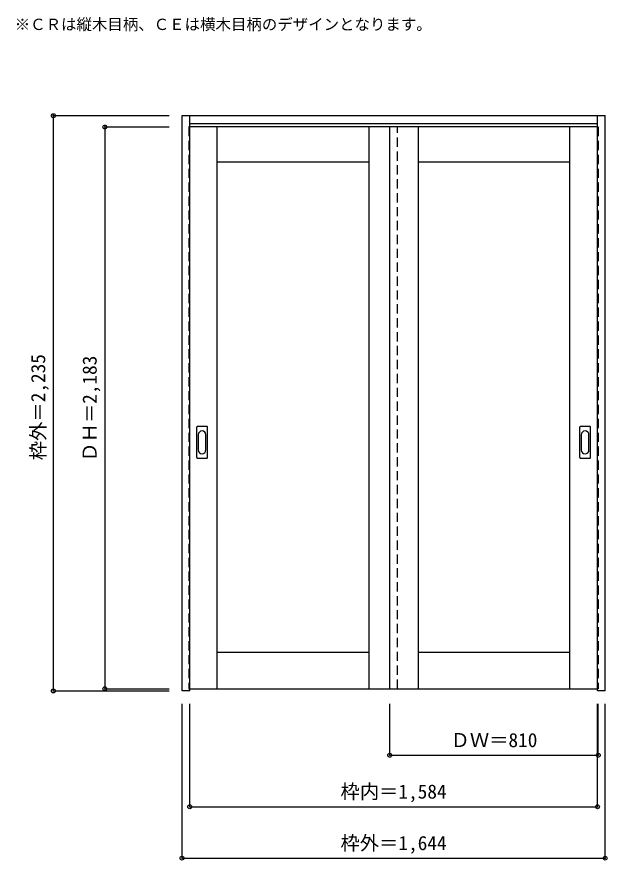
# Model space of a CAD drawing. Units: millimetres, scale not verified. Extents: x -1326 to 967, y -1408 to 1869.
import ezdxf
from ezdxf.enums import TextEntityAlignment as Align

# ---------------------------------------------------------------- set-up
doc = ezdxf.new("R2010")
doc.units = ezdxf.units.MM
doc.header["$LTSCALE"] = 30
doc.header["$PDMODE"] = 32
doc.header["$PDSIZE"] = 15
doc.linetypes.add('DASHED1', pattern=[1.8, 1.2, -0.6])
for name, color, linetype in [('0-0', 3, 'Continuous'), ('0-1_寸法', 7, 'Continuous'), ('0-2_文字', 7, 'Continuous')]:
    doc.layers.add(name, color=color, linetype=linetype)
doc.styles.add('ＭＳ ゴシック', font='')
doc.styles.get('ＭＳ ゴシック').set_extended_font_data('MS Gothic')

msp = doc.modelspace()

# ---------------------------------------------------------------- linework, layer by layer
at = {"layer": '0-0'}
for p, q in [((-684.27, -750.77), (-684.27, 1484.73)), ((-684.27, 1484.73), (959.73, 1484.73)), ((-654.27, -750.77), (-654.27, 1484.73)), ((929.73, -741.73), (929.73, 1484.73)), ((959.73, -750.77), (959.73, 1484.73)), ((-654.27, 1454.73), (929.73, 1454.73)), ((929.73, 1440.73), (-654.27, 1440.73)), ((-547.27, -742.27), (-547.27, 1440.73)), ((42.73, -742.27), (42.73, 1440.73)), ((122.73, -742.27), (122.73, 1440.73)), ((232.73, 1440.73), (232.73, -742.27)), ((822.73, -742.27), (822.73, 1440.73)), ((-547.27, 1305.73), (42.73, 1305.73)), ((232.73, 1305.73), (822.73, 1305.73)), ((-627.27, 155.73), (-627.27, 274.73)), ((-586.77, 276.23), (-625.77, 276.23)), ((-585.27, 155.73), (-585.27, 274.73)), ((860.73, 155.73), (860.73, 274.73)), ((901.23, 276.23), (862.23, 276.23)), ((902.73, 155.73), (902.73, 274.73)), ((-625.77, 154.23), (-586.77, 154.23)), ((862.23, 154.23), (901.23, 154.23)), ((42.73, -601.27), (-547.27, -601.27)), ((822.73, -601.27), (232.73, -601.27)), ((-654.27, -750.77), (-684.27, -750.77)), ((-654.27, -742.27), (929.73, -742.27)), ((929.73, -742.07), (929.73, -741.73))]:
    msp.add_line(p, q, dxfattribs=at)
at = {"layer": '0-0', "color": 4, "linetype": 'DASHED1'}
for p, q in [((-657.27, 1440.73), (-657.27, -742.27)), ((-654.27, 1440.73), (-657.27, 1440.73)), ((152.73, -742.27), (152.73, 1440.73)), ((929.73, 1440.73), (932.73, 1440.73)), ((932.73, 1440.73), (932.73, -742.27)), ((-657.27, -742.27), (-654.27, -742.27)), ((932.73, -742.27), (929.73, -742.27))]:
    msp.add_line(p, q, dxfattribs=at)
at = {"layer": '0-0', "color": 7}
for p, q in [((-621.27, 244.83), (-621.27, 185.63)), ((-591.27, 185.63), (-591.27, 244.83)), ((866.73, 244.83), (866.73, 185.63)), ((896.73, 185.63), (896.73, 244.83))]:
    msp.add_line(p, q, dxfattribs=at)
at = {"layer": '0-0'}
msp.add_lwpolyline([(959.73, -750.77), (929.73, -750.77), (929.73, -742.07)], dxfattribs=at)
for centre, start, end in [((-625.77, 274.73), 90, 180), ((-586.77, 274.73), 0, 90), ((862.23, 274.73), 90, 180), ((901.23, 274.73), 0, 90), ((-625.77, 155.73), 180, 270), ((-586.77, 155.73), 270, 0), ((862.23, 155.73), 180, 270), ((901.23, 155.73), 270, 0)]:
    msp.add_arc(centre, 1.5, start, end, dxfattribs=at)
at = {"layer": '0-0', "color": 7}
for centre, start, end in [((-606.27, 244.83), 0, 180), ((881.73, 244.83), 0, 180), ((-606.27, 185.63), 180, 0), ((881.73, 185.63), 180, 0)]:
    msp.add_arc(centre, 15, start, end, dxfattribs=at)
at = {"layer": '0-1_寸法', "color": 4}
for p, q in [((-1184.27, 1484.73), (-1184.27, -750.77)), ((-1184.27, 1484.73), (-734.27, 1484.73)), ((-984.27, 1440.73), (-734.27, 1440.73)), ((-984.27, 1440.73), (-984.27, -742.27)), ((-1184.27, -750.77), (-734.27, -750.77)), ((-984.27, -742.27), (-734.27, -742.27)), ((-684.27, -1400.77), (-684.27, -800.77)), ((-654.27, -1200.77), (-654.27, -800.77)), ((122.73, -1000.77), (122.73, -800.77)), ((932.73, -1000.77), (932.73, -800.77)), ((122.73, -1000.77), (932.73, -1000.77))]:
    msp.add_line(p, q, dxfattribs=at)
for points in [[(-684.27, -1400.77), (959.73, -1400.77), (959.73, -800.77)], [(-654.27, -1200.77), (929.73, -1200.77), (929.73, -800.77)]]:
    msp.add_lwpolyline(points, dxfattribs=at)
at = {"layer": '0-1_寸法'}
for p in [(-1184.27, 1484.73), (-984.27, 1440.73), (-1184.27, -750.77), (-984.27, -742.27), (122.73, -1000.77), (932.73, -1000.77), (-654.27, -1200.77), (929.73, -1200.77), (-684.27, -1400.77), (959.73, -1400.77)]:
    msp.add_point(p, dxfattribs=at)

# ---------------------------------------------------------------- texts
at = {"layer": '0-1_寸法', "style": 'ＭＳ ゴシック'}
for s, p in [('枠外＝2,235', (-1199.27, 145.98)), ('ＤＨ＝2,183', (-999.27, 139.98))]:
    msp.add_text(s, height=54.99, rotation=90, dxfattribs=at).set_placement(p, align=Align.BOTTOM_LEFT)
for s, p in [('ＤＷ＝810', (358.98, -985.77)), ('枠内＝1,584', (-68.52, -1185.77)), ('枠外＝1,644', (-68.52, -1385.77))]:
    msp.add_text(s, height=54.99, dxfattribs=at).set_placement(p, align=Align.BOTTOM_LEFT)
at = {"layer": '0-2_文字', "style": 'ＭＳ ゴシック'}
msp.add_text('※ＣＲは縦木目柄、ＣＥは横木目柄のデザインとなります。', height=43.99, dxfattribs=at).set_placement((-1334.27, 1804.35), align=Align.BOTTOM_LEFT)

doc.saveas('drawing.dxf')
